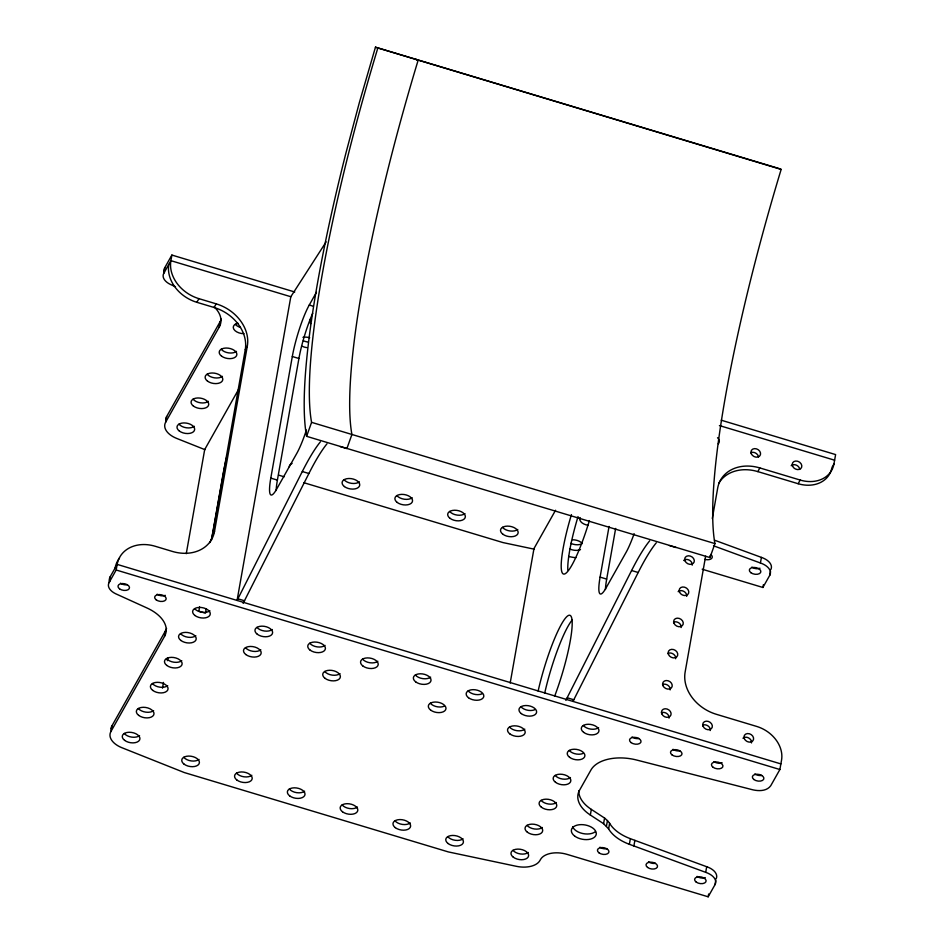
<?xml version="1.0" encoding="UTF-8"?>
<svg xmlns="http://www.w3.org/2000/svg" width="944" height="944" viewBox="0 0 944 944"><rect width="100%" height="100%" fill="white"/><g stroke="black" fill="none" stroke-linecap="round" stroke-linejoin="round"><path stroke-width="1.42" d="M715.776 880.41L715.033 884.622L708.165 896.8L566.99 854.355A21.346 12.331 10 0 0 540.534 859.465L539.956 860.48A21.346 12.331 10 0 1 516.734 866.391L448.306 851.913L184.281 772.546L121.729 747.648A21.346 12.331 10 0 1 110.932 731.506L164.504 636.421A38.81 22.432 10 0 0 146.91 607.948L115.534 593.693A15.517 8.968 10 0 1 109.079 582.59L110.07 576.973L117.162 564.394A34.928 27.931 29.4 0 1 155.135 546.246L172.363 551.426A38.81 31.034 29.4 0 0 214.548 531.271L247.328 346.047A38.81 31.034 29.4 0 0 216.176 303.838L198.936 298.658A34.928 27.931 29.4 0 1 170.899 260.674L171.891 255.057L294.752 291.991M175.49 286.74L170.262 284.368A15.517 8.968 10 0 1 163.808 273.264L164.799 267.648L171.891 255.057M109.079 582.59L116.171 569.999L117.162 564.394L780.877 763.908M110.932 731.506L111.923 725.889L165.495 630.804A38.81 22.432 10 0 0 166.557 628.444M205.013 449.686L176.457 438.323A21.346 12.331 10 0 1 165.66 422.18L166.651 416.564L220.235 321.479A38.81 22.432 10 0 0 221.285 319.119M164.504 636.421L165.495 630.804M165.66 422.18L219.232 327.084L220.235 321.479M162.462 688.188L163.489 682.406M167.324 660.706L167.843 657.815M186.263 553.691L204.695 449.556L239.174 388.35M199.609 606.827L198.842 611.169L205.45 613.152L206.205 608.821M211.362 540.393L223.114 473.959A67.909 11.033 -73.3 0 1 225.958 460.082M209.816 542.611A38.81 31.034 29.4 0 0 212.494 534.918L245.263 349.705L247.328 346.047M326.14 241.876L290.811 296.723L237.074 600.431L302.304 471.528A174.628 28.367 -73.3 0 1 320.358 441.863M306.434 429.992A38.81 6.301 -73.3 0 1 296.735 453.486L276.722 489.004A38.81 6.301 -73.3 0 1 270.798 478.124L292.31 356.513A38.81 6.301 -73.3 0 1 309.266 305.03L316.417 292.345M276.155 490.491A38.81 6.301 -73.3 0 1 277.394 480.107L298.918 358.496A38.81 6.301 -73.3 0 1 312.724 313.325M510.185 683.043L533.985 548.547L555.556 510.244M634.132 533.667A38.81 6.301 -73.3 0 1 626.025 552.476L606.013 587.994A38.81 6.301 -73.3 0 1 600.089 577.114L609.057 526.445M605.446 589.481A38.81 6.301 -73.3 0 1 606.685 579.097L615.653 528.428M715.033 884.622A15.517 8.968 10 0 0 705.699 872.339L629.365 844.302A38.81 22.432 10 0 1 608.62 828.891L603.582 823.675L590.342 815.014L591.333 809.397A38.81 22.432 10 0 1 578.79 790.753M603.582 823.675L604.573 818.059L591.333 809.397M606.449 826.189L607.44 820.584L604.573 818.059M608.62 828.891L609.612 823.286L607.44 820.584M629.365 844.302L630.356 838.685A38.81 22.432 10 0 1 609.612 823.286M633.884 845.989L634.875 840.372L630.356 838.685M705.628 556.181L685.132 672.069A38.81 31.034 29.4 0 0 716.284 714.278L756.616 726.408A31.046 24.827 29.4 0 1 781.538 760.168L779.886 769.525L770.729 785.762C766.434 791.627 757.796 791.19 751.495 789.479L636.468 759.991A38.81 22.432 10 0 0 590.944 769.997L579.533 790.246A38.81 22.432 10 0 0 590.342 815.014M712.295 518.516L717.676 488.095A38.81 31.034 29.4 0 1 759.861 467.941L800.205 480.059A31.046 24.827 29.4 0 0 833.953 463.941L835.605 454.583L721.216 420.198M705.699 872.339L706.69 866.722L634.875 840.372M702.194 569.22L762.894 587.475L769.761 575.297A15.517 8.968 10 0 0 760.427 563.002L761.419 557.397L714.466 540.169M708.165 896.8L708.661 893.992M762.894 587.475L763.389 584.666M769.761 575.297L770.505 571.085M375.452 47.2L359.369 102.542L345.976 152.869A405.519 65.891 -73.3 0 0 304.652 386.426L304.405 392.291A405.519 65.891 -73.3 0 0 305.738 430.995L306.599 436.317L709.971 557.574L714.95 543.602L714.667 542.116A390.002 63.366 -73.3 0 1 779.85 173.708L781.16 169.413L778.812 168.457L375.452 47.2L781.16 169.413M377.801 48.156L376.491 52.451A390.002 63.366 -73.3 0 0 311.308 420.859L311.591 422.346L306.599 436.317M346.944 448.435L351.923 434.464L351.64 432.989A390.002 63.366 -73.3 0 1 416.823 64.581L418.133 60.286L415.785 59.33M243.139 603.358L308.9 473.51A174.628 28.367 -73.3 0 1 326.954 443.845M565.834 700.354L631.595 570.518A174.628 28.367 -73.3 0 1 649.649 540.853M572.961 701.404L638.191 572.501A174.628 28.367 -73.3 0 1 656.245 542.835M163.808 273.264L170.899 260.674L290.929 296.758M245.263 349.705A38.81 31.034 29.4 0 0 214.111 307.496L196.871 302.316L198.936 298.658M214.111 307.496L216.176 303.838M212.494 534.918L214.548 531.271M718.974 482.891A38.81 31.034 29.4 0 1 757.808 471.599L759.861 467.941M757.808 471.599L798.14 483.717L800.205 480.059M831.888 467.587L833.953 463.941M534.398 549.219L503.034 542.588L303.956 482.738M568.607 556.453L571.462 557.066A21.346 12.331 10 0 0 575.875 557.68M719.422 425.567L834.614 460.2M309.266 305.03L313.231 306.222M292.31 356.513L298.918 358.496M311.591 422.346L714.95 543.602M340.123 446.547L346.731 448.53M669.414 545.538L676.022 547.52M302.304 471.528L308.9 473.51M631.595 570.518L638.191 572.501M278.551 475.103L284.191 476.803M270.798 478.124L277.394 480.107M600.089 577.114L606.685 579.097M237.982 598.815L244.59 600.797M567.273 697.805L573.881 699.787M116.171 569.999L779.886 769.525M713.475 545.774L760.427 563.002M709.676 556.016L709.971 557.574M226.3 458.631A67.909 11.033 -73.3 0 1 226.949 455.928M538.115 691.102A58.209 9.452 -73.3 0 1 569.964 615.323A58.209 9.452 -73.3 0 1 554.588 696.342M589.386 520.581A58.209 9.452 -73.3 0 1 563.415 573.999A58.209 9.452 -73.3 0 1 571.439 514.61M544.723 693.085A58.209 9.452 -73.3 0 1 572.206 619.984M567.816 570.011A58.209 9.452 -73.3 0 1 578.035 516.592M196.871 302.316A34.928 27.931 29.4 0 1 168.834 264.332M115.109 568.04A34.928 27.931 29.4 0 1 119.51 558.057M831.676 468.672A31.046 24.827 29.4 0 1 798.14 483.717M742.975 738.232A5.05 4.036 29.4 0 1 748.663 737.96A5.05 4.036 29.4 0 1 751.507 742.94M702.619 725.216A5.05 4.036 29.4 0 1 707.976 725.901A5.05 4.036 29.4 0 1 710.254 730.538M661.366 712.814A5.05 4.036 29.4 0 1 666.724 713.499A5.05 4.036 29.4 0 1 669.001 718.136M662.499 684.589A5.05 4.036 29.4 0 1 667.856 685.273A5.05 4.036 29.4 0 1 670.134 689.899M668.022 653.401A5.05 4.036 29.4 0 1 673.367 654.086A5.05 4.036 29.4 0 1 675.656 658.723M673.544 622.226A5.05 4.036 29.4 0 1 678.889 622.91A5.05 4.036 29.4 0 1 681.167 627.536M678.146 591.652A5.05 4.036 29.4 0 1 683.845 591.381A5.05 4.036 29.4 0 1 686.689 596.36M683.668 560.476A5.05 4.036 29.4 0 1 689.368 560.193A5.05 4.036 29.4 0 1 692.2 565.173M791.19 465.699A5.05 4.036 29.4 0 1 796.299 465.132A5.05 4.036 29.4 0 1 799.745 469.31M750.846 452.683A5.05 4.036 29.4 0 1 758.492 456.908M717.523 437.721A5.05 4.036 29.4 0 1 718.278 443.774M110.979 728.992A21.346 12.331 10 0 1 111.923 725.889M165.318 595.357A5.817 3.363 10 0 1 157.176 594.213M524.817 729.181A8.921 5.157 10 0 1 509.524 727.033M444.14 706.242A8.921 5.157 10 0 1 430.322 703.221M340.005 673.615A8.921 5.157 10 0 1 324.712 671.467M260.804 649.814A8.921 5.157 10 0 1 245.511 647.667M109.752 581.622A15.517 8.968 10 0 1 110.07 576.973M598.59 727.623A8.921 5.157 10 0 1 583.309 725.464M722.101 762.74A5.817 3.363 10 0 1 713.959 761.596M481.971 693.875A8.921 5.157 10 0 1 468.165 690.855M638.946 738.479A5.817 3.363 10 0 1 632.043 736.969M542.316 827.487A8.921 5.157 10 0 1 527.035 825.339M556.394 802.518A8.921 5.157 10 0 1 541.101 800.37M167.69 685.674A8.921 5.157 10 0 1 152.409 683.527M153.624 710.643A8.921 5.157 10 0 1 138.331 708.496M706.69 866.722A15.517 8.968 10 0 1 716.024 879.006M181.767 660.706A8.921 5.157 10 0 1 166.474 658.558M463.056 838.791A8.921 5.157 10 0 1 447.763 836.644M410.251 822.92A8.921 5.157 10 0 1 394.958 820.773M304.641 791.178A8.921 5.157 10 0 1 289.348 789.019M357.446 807.049A8.921 5.157 10 0 1 342.153 804.902M251.836 775.295A8.921 5.157 10 0 1 236.543 773.148M199.031 759.424A8.921 5.157 10 0 1 183.75 757.277M209.898 610.768A8.921 5.157 10 0 1 194.606 608.62M195.833 635.737A8.921 5.157 10 0 1 180.54 633.589M139.559 735.612A8.921 5.157 10 0 1 124.266 733.464M528.251 852.456A8.921 5.157 10 0 1 512.958 850.308M534.776 709.746A8.921 5.157 10 0 1 520.97 706.726M705.262 877.554A5.817 3.363 10 0 1 697.12 876.41M430.653 677.131A8.921 5.157 10 0 1 415.36 674.984M655.443 863.312A5.817 3.363 10 0 1 648.528 861.801M606.862 848.703A5.817 3.363 10 0 1 599.947 847.193M377.848 661.26A8.921 5.157 10 0 1 362.555 659.113M325.043 645.389A8.921 5.157 10 0 1 309.75 643.23M570.459 777.549A8.921 5.157 10 0 1 555.166 775.402M583.05 753.454A8.921 5.157 10 0 1 569.232 750.433M272.238 629.506A8.921 5.157 10 0 1 256.945 627.359M595.357 831.676A12.614 7.292 10 0 1 582.672 833.517A12.614 7.292 10 0 1 572.63 826.696M761.796 775.413A5.817 3.363 10 0 1 754.881 773.903M127.416 584.702A5.817 3.363 10 0 1 120.502 583.191M679.916 750.799A5.817 3.363 10 0 1 673.001 749.288M165.696 420.304A21.346 12.331 10 0 1 166.651 416.564M289.277 466.69A8.921 5.157 10 0 1 292.121 463.398M307.709 341.988A8.921 5.157 10 0 1 303.343 340.678M164.48 272.297A15.517 8.968 10 0 1 164.799 267.648M214.276 306.965A38.81 22.432 10 0 1 219.232 327.084M588.23 525.289A8.921 5.157 10 0 1 580.159 517.583M710.738 554.47A5.817 3.363 10 0 1 711.375 558.659A5.817 3.363 10 0 1 704.79 559.32M306.717 347.604A8.921 5.157 10 0 1 302.351 346.295M302.965 337.338A8.921 5.157 10 0 1 309.703 337.763M580.513 549.62A8.921 5.157 10 0 1 569.798 548.936M572.583 539.779A8.921 5.157 10 0 1 582.342 543.579M310.682 323.65A8.921 5.157 10 0 1 311.048 318.482M244.036 333.68A8.921 5.157 10 0 1 233.805 329.196A8.921 5.157 10 0 1 237.994 323.273M222.418 376.349A8.921 5.157 10 0 1 207.137 374.202M208.353 401.318A8.921 5.157 10 0 1 193.06 399.17M761.419 557.397A15.517 8.968 10 0 1 770.752 569.68M236.496 351.38A8.921 5.157 10 0 1 221.203 349.233M517.784 529.466A8.921 5.157 10 0 1 502.491 527.318M464.979 513.595A8.921 5.157 10 0 1 449.686 511.447M359.369 481.841A8.921 5.157 10 0 1 344.076 479.694M412.174 497.724A8.921 5.157 10 0 1 396.881 495.565M240.46 327.426A8.921 5.157 10 0 1 235.268 324.264M194.287 426.287A8.921 5.157 10 0 1 178.994 424.139M581.504 544.004A8.921 5.157 10 0 1 570.79 543.331M759.991 568.229A5.817 3.363 10 0 1 751.849 567.084M744.309 738.633A5.05 4.036 29.4 0 0 752.569 741.111A5.05 4.036 29.4 0 0 749.512 733.795A5.05 4.036 29.4 0 0 744.309 738.633M703.056 726.231A5.05 4.036 29.4 0 0 711.316 728.709A5.05 4.036 29.4 0 0 708.26 721.393A5.05 4.036 29.4 0 0 703.056 726.231M661.803 713.829A5.05 4.036 29.4 0 0 670.063 716.319A5.05 4.036 29.4 0 0 667.007 708.991A5.05 4.036 29.4 0 0 661.803 713.829M792.535 466.1A5.05 4.036 29.4 0 0 800.783 468.578A5.05 4.036 29.4 0 0 797.739 461.262A5.05 4.036 29.4 0 0 792.535 466.1M751.282 453.698A5.05 4.036 29.4 0 0 759.531 456.176A5.05 4.036 29.4 0 0 756.486 448.86A5.05 4.036 29.4 0 0 751.282 453.698M662.936 685.604A5.05 4.036 29.4 0 0 671.196 688.082A5.05 4.036 29.4 0 0 668.14 680.766A5.05 4.036 29.4 0 0 662.936 685.604M668.458 654.416A5.05 4.036 29.4 0 0 676.718 656.906A5.05 4.036 29.4 0 0 673.662 649.578A5.05 4.036 29.4 0 0 668.458 654.416M673.969 623.241A5.05 4.036 29.4 0 0 682.229 625.719A5.05 4.036 29.4 0 0 679.173 618.391A5.05 4.036 29.4 0 0 673.969 623.241M679.491 592.053A5.05 4.036 29.4 0 0 687.751 594.531A5.05 4.036 29.4 0 0 684.695 587.215A5.05 4.036 29.4 0 0 679.491 592.053M685.014 560.866A5.05 4.036 29.4 0 0 693.262 563.356A5.05 4.036 29.4 0 0 690.217 556.028A5.05 4.036 29.4 0 0 685.014 560.866M194.948 615.5A8.921 5.157 10 0 0 209.875 615.264A8.921 5.157 10 0 0 199.503 607.417A8.921 5.157 10 0 0 194.948 615.5M325.055 678.347A8.921 5.157 10 0 0 339.982 678.111A8.921 5.157 10 0 0 329.609 670.264A8.921 5.157 10 0 0 325.055 678.347M310.092 650.121A8.921 5.157 10 0 0 325.019 649.873A8.921 5.157 10 0 0 314.647 642.026A8.921 5.157 10 0 0 310.092 650.121M342.495 811.781A8.921 5.157 10 0 0 357.422 811.533A8.921 5.157 10 0 0 347.05 803.686A8.921 5.157 10 0 0 342.495 811.781M236.885 780.027A8.921 5.157 10 0 0 251.812 779.791A8.921 5.157 10 0 0 241.44 771.944A8.921 5.157 10 0 0 236.885 780.027M289.69 795.898A8.921 5.157 10 0 0 304.617 795.662A8.921 5.157 10 0 0 294.245 787.815A8.921 5.157 10 0 0 289.69 795.898M527.366 832.219A8.921 5.157 10 0 0 542.293 831.983A8.921 5.157 10 0 0 531.92 824.136A8.921 5.157 10 0 0 527.366 832.219M448.093 843.523A8.921 5.157 10 0 0 463.032 843.287A8.921 5.157 10 0 0 452.66 835.44A8.921 5.157 10 0 0 448.093 843.523M138.674 715.375A8.921 5.157 10 0 0 153.601 715.139A8.921 5.157 10 0 0 143.228 707.292A8.921 5.157 10 0 0 138.674 715.375M753.89 779.508A5.817 3.363 10 0 0 763.625 779.355A5.817 3.363 10 0 0 756.864 774.233A5.817 3.363 10 0 0 753.89 779.508M583.64 732.355A8.921 5.157 10 0 0 598.567 732.107A8.921 5.157 10 0 0 588.195 724.26A8.921 5.157 10 0 0 583.64 732.355M712.968 767.212A5.817 3.363 10 0 0 722.703 767.047A5.817 3.363 10 0 0 715.941 761.938A5.817 3.363 10 0 0 712.968 767.212M468.495 697.734A8.921 5.157 10 0 0 483.422 697.498A8.921 5.157 10 0 0 473.05 689.651A8.921 5.157 10 0 0 468.495 697.734M631.052 742.586A5.817 3.363 10 0 0 640.787 742.421A5.817 3.363 10 0 0 634.014 737.311A5.817 3.363 10 0 0 631.052 742.586M541.431 807.25A8.921 5.157 10 0 0 556.358 807.014A8.921 5.157 10 0 0 545.986 799.167A8.921 5.157 10 0 0 541.431 807.25M395.3 827.652A8.921 5.157 10 0 0 410.227 827.416A8.921 5.157 10 0 0 399.855 819.569A8.921 5.157 10 0 0 395.3 827.652M696.129 882.026A5.817 3.363 10 0 0 705.864 881.861A5.817 3.363 10 0 0 699.103 876.752A5.817 3.363 10 0 0 696.129 882.026M598.956 852.81A5.817 3.363 10 0 0 608.691 852.656A5.817 3.363 10 0 0 601.93 847.535A5.817 3.363 10 0 0 598.956 852.81M647.537 867.418A5.817 3.363 10 0 0 657.272 867.265A5.817 3.363 10 0 0 650.51 862.143A5.817 3.363 10 0 0 647.537 867.418M569.574 757.312A8.921 5.157 10 0 0 584.501 757.076A8.921 5.157 10 0 0 574.129 749.229A8.921 5.157 10 0 0 569.574 757.312M245.841 654.546A8.921 5.157 10 0 0 260.78 654.298A8.921 5.157 10 0 0 250.396 646.451A8.921 5.157 10 0 0 245.841 654.546M362.885 665.992A8.921 5.157 10 0 0 377.824 665.744A8.921 5.157 10 0 0 367.452 657.897A8.921 5.157 10 0 0 362.885 665.992M152.739 690.406A8.921 5.157 10 0 0 167.666 690.17A8.921 5.157 10 0 0 157.294 682.323A8.921 5.157 10 0 0 152.739 690.406M166.805 665.437A8.921 5.157 10 0 0 181.732 665.201A8.921 5.157 10 0 0 171.36 657.354A8.921 5.157 10 0 0 166.805 665.437M555.497 782.281A8.921 5.157 10 0 0 570.436 782.045A8.921 5.157 10 0 0 560.063 774.198A8.921 5.157 10 0 0 555.497 782.281M184.08 764.156A8.921 5.157 10 0 0 199.007 763.92A8.921 5.157 10 0 0 188.635 756.073A8.921 5.157 10 0 0 184.08 764.156M124.596 740.344A8.921 5.157 10 0 0 139.535 740.108A8.921 5.157 10 0 0 129.163 732.261A8.921 5.157 10 0 0 124.596 740.344M513.3 857.187A8.921 5.157 10 0 0 528.227 856.951A8.921 5.157 10 0 0 517.855 849.104A8.921 5.157 10 0 0 513.3 857.187M574.636 836.042A12.614 7.292 10 0 0 595.735 835.7A12.614 7.292 10 0 0 581.067 824.619A12.614 7.292 10 0 0 574.636 836.042M257.287 634.238A8.921 5.157 10 0 0 272.214 634.002A8.921 5.157 10 0 0 261.842 626.155A8.921 5.157 10 0 0 257.287 634.238M119.51 588.808A5.817 3.363 10 0 0 129.245 588.655A5.817 3.363 10 0 0 122.484 583.534A5.817 3.363 10 0 0 119.51 588.808M156.173 599.829A5.817 3.363 10 0 0 165.92 599.676A5.817 3.363 10 0 0 159.147 594.555A5.817 3.363 10 0 0 156.173 599.829M430.653 710.1A8.921 5.157 10 0 0 445.592 709.853A8.921 5.157 10 0 0 435.219 702.017A8.921 5.157 10 0 0 430.653 710.1M180.882 640.469A8.921 5.157 10 0 0 195.809 640.233A8.921 5.157 10 0 0 185.437 632.386A8.921 5.157 10 0 0 180.882 640.469M509.866 733.913A8.921 5.157 10 0 0 524.793 733.665A8.921 5.157 10 0 0 514.421 725.818A8.921 5.157 10 0 0 509.866 733.913M415.69 681.863A8.921 5.157 10 0 0 430.629 681.627A8.921 5.157 10 0 0 420.257 673.78A8.921 5.157 10 0 0 415.69 681.863M672.01 754.893A5.817 3.363 10 0 0 681.745 754.74A5.817 3.363 10 0 0 674.984 749.619A5.817 3.363 10 0 0 672.01 754.893M521.3 713.605A8.921 5.157 10 0 0 536.227 713.369A8.921 5.157 10 0 0 525.855 705.522A8.921 5.157 10 0 0 521.3 713.605M397.223 502.444A8.921 5.157 10 0 0 412.15 502.208A8.921 5.157 10 0 0 401.778 494.361A8.921 5.157 10 0 0 397.223 502.444M344.418 486.573A8.921 5.157 10 0 0 359.345 486.337A8.921 5.157 10 0 0 348.973 478.49A8.921 5.157 10 0 0 344.418 486.573M502.833 534.198A8.921 5.157 10 0 0 517.76 533.962A8.921 5.157 10 0 0 507.388 526.115A8.921 5.157 10 0 0 502.833 534.198M193.402 406.05A8.921 5.157 10 0 0 208.329 405.802A8.921 5.157 10 0 0 197.957 397.955A8.921 5.157 10 0 0 193.402 406.05M450.028 518.327A8.921 5.157 10 0 0 464.955 518.079A8.921 5.157 10 0 0 454.583 510.232A8.921 5.157 10 0 0 450.028 518.327M750.858 572.689A5.817 3.363 10 0 0 760.593 572.536A5.817 3.363 10 0 0 753.831 567.415A5.817 3.363 10 0 0 750.858 572.689M207.468 381.081A8.921 5.157 10 0 0 222.395 380.833A8.921 5.157 10 0 0 212.022 372.986A8.921 5.157 10 0 0 207.468 381.081M221.533 356.112A8.921 5.157 10 0 0 236.472 355.864A8.921 5.157 10 0 0 226.1 348.029A8.921 5.157 10 0 0 221.533 356.112M179.336 431.019A8.921 5.157 10 0 0 194.263 430.771A8.921 5.157 10 0 0 183.891 422.924A8.921 5.157 10 0 0 179.336 431.019"/></g></svg>
